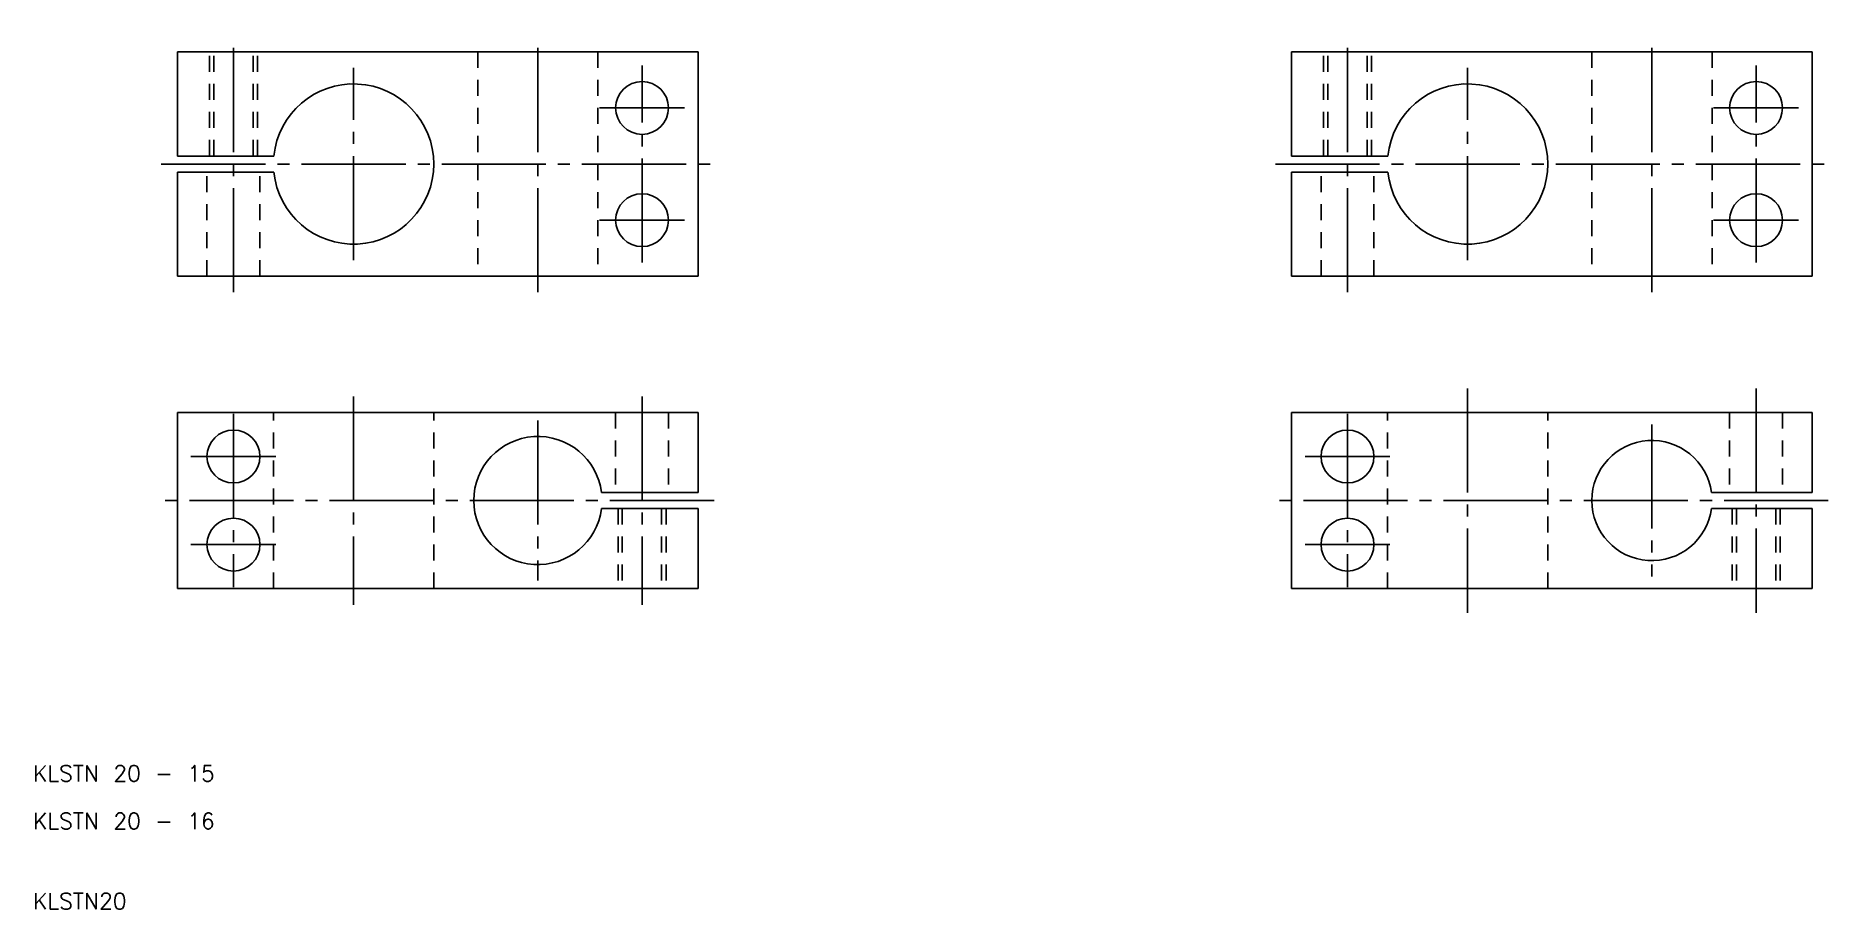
# Model space of a CAD drawing. Extents: x 38 to 262, y 111 to 220.
import ezdxf

# ---------------------------------------------------------------- set-up
doc = ezdxf.new("R2010")
doc.units = 0
doc.linetypes.add('CENTER', pattern=[17.5, 13, -1.5, 1.5, -1.5])
doc.linetypes.add('DASHED', pattern=[3.5, 2, -1.5])
doc.layers.get('0').update_dxf_attribs({"linetype": 'CONTINUOUS'})
doc.layers.add('CENTER', color=1, linetype='CENTER')
doc.styles.get("Standard").update_dxf_attribs({"font": 'txt.shx', "bigfont": '@extfont2.shx'})

msp = doc.modelspace()

# ---------------------------------------------------------------- linework, layer by layer
at = {"color": 7, "linetype": 'CONTINUOUS'}
for p, q in [((55.69, 217.76), (120.69, 217.76)), ((55.69, 204.76), (55.69, 217.76)), ((120.69, 217.76), (120.69, 203.76)), ((194.74, 217.76), (259.74, 217.76)), ((194.74, 204.76), (194.74, 217.76)), ((259.74, 217.76), (259.74, 203.76)), ((55.69, 204.76), (67.74, 204.76)), ((120.69, 189.76), (120.69, 203.76)), ((194.74, 204.76), (206.79, 204.76)), ((259.74, 189.76), (259.74, 203.76)), ((55.69, 202.76), (67.74, 202.76)), ((55.69, 202.76), (55.69, 189.76)), ((194.74, 202.76), (206.79, 202.76)), ((194.74, 202.76), (194.74, 189.76)), ((55.69, 189.76), (120.69, 189.76)), ((194.74, 189.76), (259.74, 189.76)), ((120.69, 172.76), (55.69, 172.76)), ((55.69, 172.76), (55.69, 161.76)), ((120.69, 162.76), (120.69, 172.76)), ((259.74, 172.76), (194.74, 172.76)), ((194.74, 172.76), (194.74, 161.76)), ((259.74, 162.76), (259.74, 172.76)), ((55.69, 150.76), (55.69, 161.76)), ((120.69, 162.76), (108.62, 162.76)), ((194.74, 150.76), (194.74, 161.76)), ((259.74, 162.76), (247.17, 162.76)), ((120.69, 160.76), (120.69, 150.76)), ((259.74, 160.76), (247.17, 160.76)), ((259.74, 160.76), (259.74, 150.76)), ((120.69, 150.76), (55.69, 150.76)), ((259.74, 150.76), (194.74, 150.76))]:
    msp.add_line(p, q, dxfattribs=at)
at = {"color": 3, "linetype": 'DASHED'}
for p, q in [((59.69, 204.76), (59.69, 217.76)), ((60.23, 204.76), (60.23, 217.76)), ((65.14, 204.76), (65.14, 217.76)), ((65.69, 204.76), (65.69, 217.76)), ((93.19, 217.76), (93.19, 189.76)), ((108.19, 217.76), (108.19, 189.76)), ((198.74, 204.76), (198.74, 217.76)), ((199.28, 204.76), (199.28, 217.76)), ((204.19, 204.76), (204.19, 217.76)), ((204.74, 204.76), (204.74, 217.76)), ((232.24, 217.76), (232.24, 189.76)), ((247.24, 217.76), (247.24, 189.76)), ((59.39, 189.76), (59.39, 202.76)), ((65.99, 189.76), (65.99, 202.76)), ((198.44, 189.76), (198.44, 202.76)), ((205.04, 189.76), (205.04, 202.76)), ((67.69, 150.76), (67.69, 172.76)), ((87.69, 150.76), (87.69, 172.76)), ((110.39, 172.76), (110.39, 162.76)), ((116.99, 172.76), (116.99, 162.76)), ((206.74, 150.76), (206.74, 172.76)), ((226.74, 150.76), (226.74, 172.76)), ((249.44, 172.76), (249.44, 162.76)), ((256.04, 172.76), (256.04, 162.76)), ((110.69, 160.76), (110.69, 150.76)), ((111.23, 160.76), (111.23, 150.76)), ((116.14, 160.76), (116.14, 150.76)), ((116.69, 160.76), (116.69, 150.76)), ((249.74, 160.76), (249.74, 150.76)), ((250.28, 160.76), (250.28, 150.76)), ((255.19, 160.76), (255.19, 150.76)), ((255.74, 160.76), (255.74, 150.76))]:
    msp.add_line(p, q, dxfattribs=at)
msp.add_line((120.69, 160.76), (108.62, 160.76))
at = {"color": 7, "linetype": 'CONTINUOUS'}
for centre in [(113.69, 210.76), (252.74, 210.76), (113.69, 196.76), (252.74, 196.76), (62.69, 167.26), (201.74, 167.26), (62.69, 156.26), (201.74, 156.26)]:
    msp.add_circle(centre, 3.3, dxfattribs=at)
for centre, radius, start, end in [((77.69, 203.76), 10, 185.7392, 174.2608), ((216.74, 203.76), 10, 185.7392, 174.2608), ((100.69, 161.76), 8, 7.1808, 352.8192), ((239.74, 161.76), 7.5, 7.6623, 352.3377)]:
    msp.add_arc(centre, radius, start, end, dxfattribs=at)
at = {"layer": 'CENTER', "color": 1, "linetype": 'CENTER'}
for p, q in [((62.69, 187.76), (62.69, 219.76)), ((100.69, 187.76), (100.69, 219.76)), ((201.74, 187.76), (201.74, 219.76)), ((239.74, 187.76), (239.74, 219.76)), ((77.69, 191.76), (77.69, 215.76)), ((113.69, 191.46), (113.69, 216.06)), ((216.74, 191.76), (216.74, 215.76)), ((252.74, 191.46), (252.74, 216.06)), ((108.39, 210.76), (118.99, 210.76)), ((247.44, 210.76), (258.04, 210.76)), ((53.69, 203.76), (122.69, 203.76)), ((192.74, 203.76), (261.74, 203.76)), ((108.39, 196.76), (118.99, 196.76)), ((247.44, 196.76), (258.04, 196.76)), ((77.69, 174.76), (77.69, 148.76)), ((113.69, 174.76), (113.69, 148.76)), ((216.74, 175.76), (216.74, 147.76)), ((252.74, 175.76), (252.74, 147.76)), ((62.69, 172.56), (62.69, 150.96)), ((201.74, 172.56), (201.74, 150.96)), ((100.69, 171.76), (100.69, 151.76)), ((239.74, 171.26), (239.74, 152.26)), ((67.99, 167.26), (57.39, 167.26)), ((207.04, 167.26), (196.44, 167.26)), ((122.69, 161.76), (53.69, 161.76)), ((261.74, 161.76), (192.74, 161.76)), ((67.99, 156.26), (57.39, 156.26)), ((207.04, 156.26), (196.44, 156.26))]:
    msp.add_line(p, q, dxfattribs=at)

# ---------------------------------------------------------------- texts
for s, p in [('KLSTN 20 - 15', (37.69, 126.7)), ('KLSTN 20 - 16', (37.69, 120.76)), ('KLSTN20', (37.69, 110.76))]:
    msp.add_text(s, height=2).set_placement(p)

doc.saveas('drawing.dxf')
